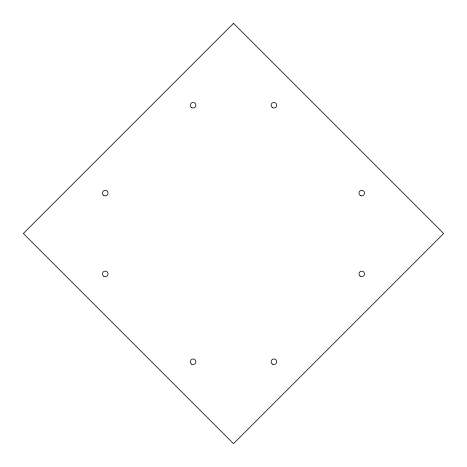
<?xml version="1.0" encoding="UTF-8"?>
<svg xmlns="http://www.w3.org/2000/svg" width="467" height="467" viewBox="0 0 467 467"><rect width="100%" height="100%" fill="white"/><g stroke="black" fill="none" stroke-linecap="round" stroke-linejoin="round"><path stroke-width="0.7" d="M233.5 23.35L23.35 233.5L233.5 443.65L443.65 233.5L233.5 23.35M272.506 107.655A2.784 2.784 0 0 0 276.686 105.238A2.784 2.784 0 0 0 272.506 102.828A2.784 2.784 0 0 0 272.506 107.655M360.08 276.09A2.761 2.761 0 0 0 364.499 274.263A2.761 2.761 0 0 0 360.699 271.35A2.761 2.761 0 0 0 360.08 276.09M272.506 364.172A2.784 2.784 0 0 0 276.686 361.762A2.784 2.784 0 0 0 272.506 359.345A2.784 2.784 0 0 0 272.506 364.172M191.709 364.172A2.784 2.784 0 0 0 195.883 361.762A2.784 2.784 0 0 0 191.709 359.345A2.784 2.784 0 0 0 191.709 364.172M103.849 195.515A2.784 2.784 0 0 0 108.029 193.099A2.784 2.784 0 0 0 103.849 190.688A2.784 2.784 0 0 0 103.849 195.515M191.709 107.655A2.784 2.784 0 0 0 195.883 105.238A2.784 2.784 0 0 0 191.709 102.828A2.784 2.784 0 0 0 191.709 107.655M103.849 276.312A2.784 2.784 0 0 0 108.029 273.901A2.784 2.784 0 0 0 103.849 271.485A2.784 2.784 0 0 0 103.849 276.312M360.366 195.515A2.784 2.784 0 0 0 364.546 193.099A2.784 2.784 0 0 0 360.366 190.688A2.784 2.784 0 0 0 360.366 195.515"/></g></svg>
